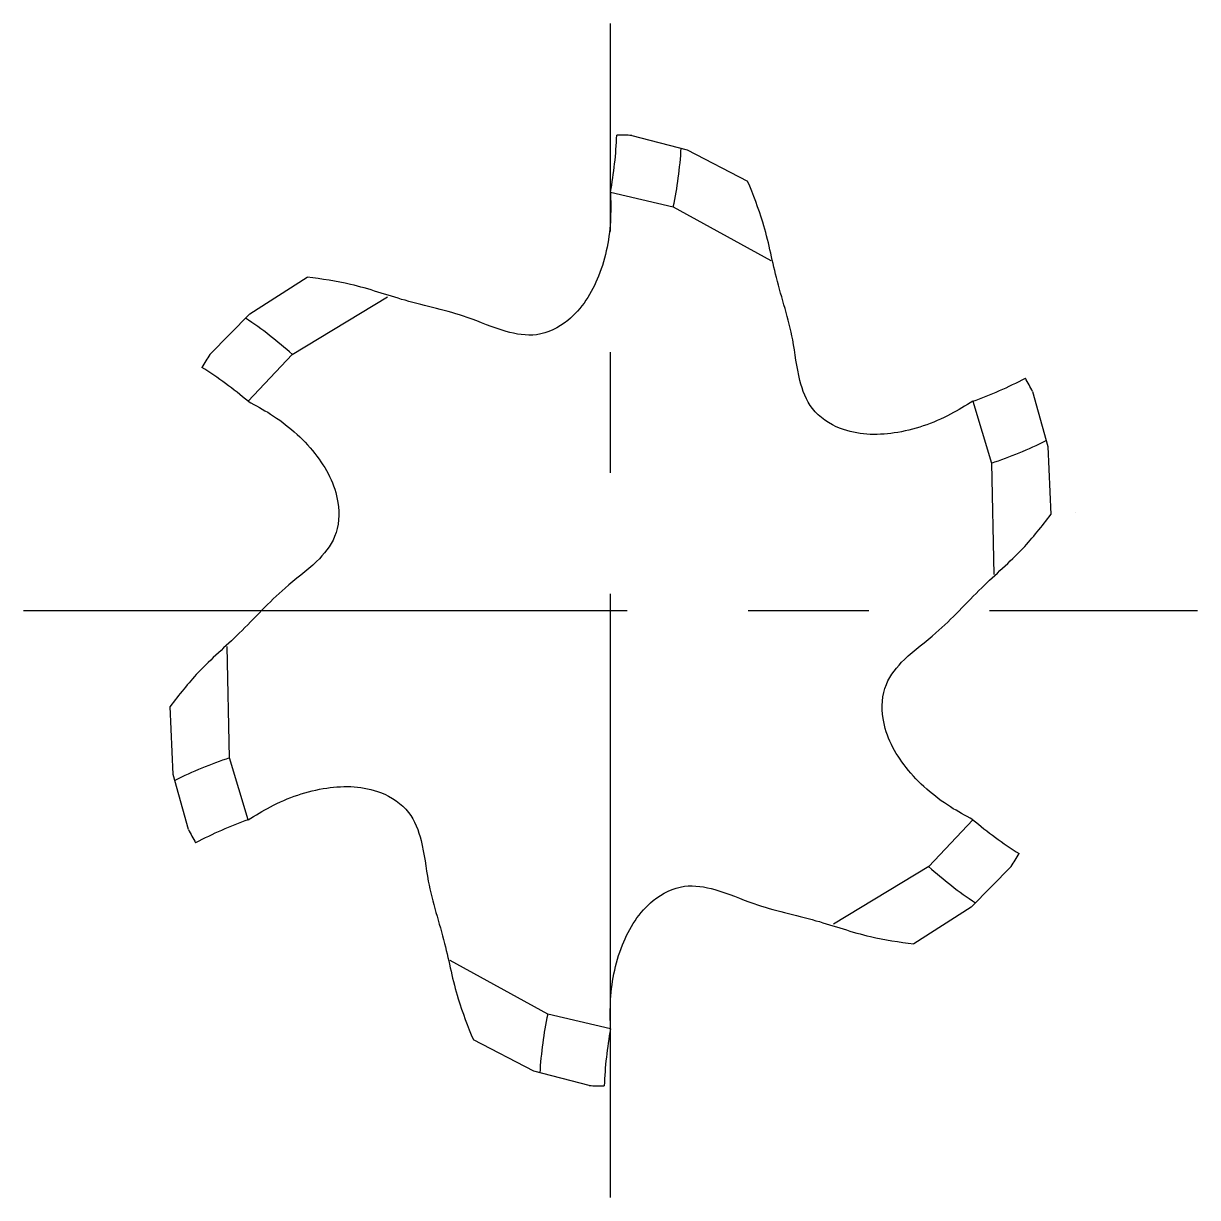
# Model space of a CAD drawing. Header units: millimetres. Extents: x -6.2 to 6.2, y -6.2 to 6.2.
import ezdxf

# ---------------------------------------------------------------- set-up
doc = ezdxf.new("R2010")
doc.units = ezdxf.units.MM
doc.linetypes.add('ACAD_ISO04W100', pattern=[30, 24, -3, 0, -3])
doc.linetypes.add('CENTER', pattern=[50.8, 31.75, -6.35, 6.35, -6.35])
doc.layers.add('中心线', color=2, linetype='ACAD_ISO04W100')
doc.layers.add('轮廓', color=4, linetype='Continuous')

msp = doc.modelspace()

# ---------------------------------------------------------------- linework, layer by layer
at = {"layer": '中心线', "linetype": 'CENTER', "ltscale": 0.2}
for p, q in [((0, -6.173), (0, 6.173)), ((-6.173, 0), (6.173, 0))]:
    msp.add_line(p, q, dxfattribs=at)
at = {"layer": '轮廓'}
for p, q in [((0.225, 4.995), (0.807, 4.845)), ((0.807, 4.845), (1.442, 4.515)), ((0, 4.399), (0.659, 4.244)), ((0.659, 4.244), (1.686, 3.68)), ((-3.792, 3.121), (-3.189, 3.506)), ((-3.346, 2.693), (-2.344, 3.3)), ((-4.213, 2.692), (-3.792, 3.121)), ((-3.81, 2.2), (-3.346, 2.693)), ((4.438, 2.303), (4.599, 1.724)), ((3.81, 2.2), (4.005, 1.551)), ((4.599, 1.724), (4.631, 1.009)), ((4.005, 1.551), (4.03, 0.38)), ((-4.005, -1.551), (-4.03, -0.38)), ((-4.599, -1.724), (-4.631, -1.009)), ((-3.81, -2.2), (-4.005, -1.551)), ((-4.438, -2.303), (-4.599, -1.724)), ((3.81, -2.2), (3.346, -2.693)), ((3.346, -2.693), (2.344, -3.3)), ((4.213, -2.692), (3.792, -3.121)), ((3.792, -3.121), (3.189, -3.506)), ((-0.659, -4.244), (-1.686, -3.68)), ((0, -4.399), (-0.659, -4.244)), ((-0.807, -4.845), (-1.442, -4.515)), ((-0.225, -4.995), (-0.807, -4.845))]:
    msp.add_line(p, q, dxfattribs=at)
msp.add_lwpolyline([(4.893, 1.028), (4.893, 1.028)], dxfattribs=at)
for centre, radius, start, end in [((-4.38, 5.183), 4.45, 349.8548, 357.6327), ((0, 0), 5, 87.4251, 89.2462), ((-3.457, 5.115), 4.208, 348.0596, 356.5365), ((-6.158, -0.437), 4.208, 48.0596, 56.5365), ((0, 0), 5, 147.4251, 149.2462), ((-6.679, -1.202), 4.45, 49.8548, 57.6327), ((2.299, 6.385), 4.45, 289.8548, 297.6327), ((0, 0), 5, 27.4251, 29.2462), ((2.701, 5.551), 4.208, 288.0596, 296.5365), ((-2.701, -5.551), 4.208, 108.0596, 116.5365), ((-2.299, -6.385), 4.45, 109.8548, 117.6327), ((6.679, 1.202), 4.45, 229.8548, 237.6327), ((0, 0), 5, 207.4251, 209.2462), ((0, 0), 5, 327.4251, 329.2462), ((6.158, 0.437), 4.208, 228.0596, 236.5365), ((3.457, -5.115), 4.208, 168.0596, 176.5365), ((4.38, -5.183), 4.45, 169.8548, 177.6327), ((0, 0), 5, 267.4251, 269.2462)]:
    msp.add_arc(centre, radius, start, end, dxfattribs=at)
for points in [[(3.81, 2.2), (3.733, 2.153), (3.478, 1.998), (3.011, 1.833), (2.471, 1.848), (2.101, 2.092), (1.966, 2.454), (1.921, 2.929), (1.735, 3.472), (1.633, 4.044), (1.5, 4.372), (1.442, 4.515)], [(0, 4.399), (0.002, 4.31), (0.009, 4.011), (-0.083, 3.524), (-0.365, 3.064), (-0.761, 2.865), (-1.142, 2.93), (-1.576, 3.128), (-2.139, 3.239), (-2.685, 3.436), (-3.036, 3.485), (-3.189, 3.506)], [(-3.81, 2.2), (-3.731, 2.157), (-3.469, 2.014), (-3.093, 1.691), (-2.836, 1.216), (-2.862, 0.774), (-3.108, 0.476), (-3.497, 0.199), (-3.874, -0.233), (-4.318, -0.608), (-4.536, -0.887), (-4.631, -1.009)], [(3.81, -2.2), (3.731, -2.157), (3.469, -2.014), (3.093, -1.691), (2.836, -1.216), (2.862, -0.774), (3.108, -0.476), (3.497, -0.199), (3.874, 0.233), (4.318, 0.608), (4.536, 0.887), (4.631, 1.009)], [(-3.81, -2.2), (-3.733, -2.153), (-3.478, -1.998), (-3.011, -1.833), (-2.471, -1.848), (-2.101, -2.092), (-1.966, -2.454), (-1.921, -2.929), (-1.735, -3.472), (-1.633, -4.044), (-1.5, -4.372), (-1.442, -4.515)], [(0, -4.399), (-0.002, -4.31), (-0.009, -4.011), (0.083, -3.524), (0.365, -3.064), (0.761, -2.865), (1.142, -2.93), (1.576, -3.128), (2.139, -3.239), (2.685, -3.436), (3.036, -3.485), (3.189, -3.506)]]:
    msp.add_open_spline(points, degree=3, knots=[0, 0, 0, 0, 0.269237, 0.895092, 1.463453, 1.82468, 2.14717, 2.580817, 3.258581, 3.856007, 4.317801, 4.317801, 4.317801, 4.317801], dxfattribs=at)

doc.saveas('drawing.dxf')
